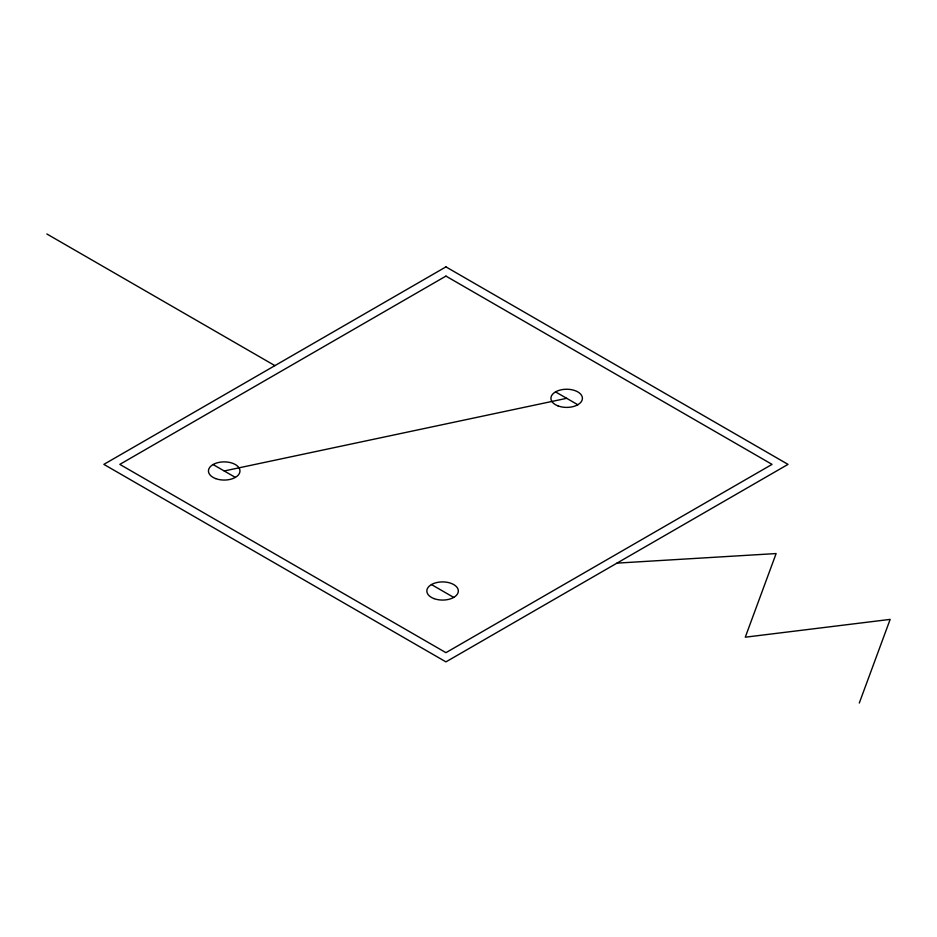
<?xml version="1.0" encoding="UTF-8"?>
<svg xmlns="http://www.w3.org/2000/svg" width="937" height="937" viewBox="0 0 937 937"><rect width="100%" height="100%" fill="white"/><g stroke="black" fill="none" stroke-linecap="round" stroke-linejoin="round"><path stroke-width="1.41" d="M859.299 703.031L890.15 619.392L745.278 637.195L776.129 553.556L616.979 563.125M224.212 470.971L566.674 398.319M555.536 391.889L577.813 404.749M46.85 233.969L274.904 365.629M431.453 584.559L453.719 597.419M213.086 464.541L235.351 477.401M445.942 266.881L103.866 464.377L445.942 661.873L788.017 464.377L445.942 266.881M445.942 276.099L119.831 464.377L445.942 652.667L772.053 464.377L445.942 276.099M558.065 405.932A15.753 9.089 0 0 0 582.392 398.822A15.753 9.089 0 0 0 559.553 390.214A15.753 9.089 0 0 0 558.065 405.932M433.983 598.602A15.753 9.089 0 0 0 458.31 591.493A15.753 9.089 0 0 0 435.471 582.884A15.753 9.089 0 0 0 433.983 598.602M215.604 478.584A15.753 9.089 0 0 0 239.942 471.463A15.753 9.089 0 0 0 217.103 462.855A15.753 9.089 0 0 0 215.604 478.584"/></g></svg>
